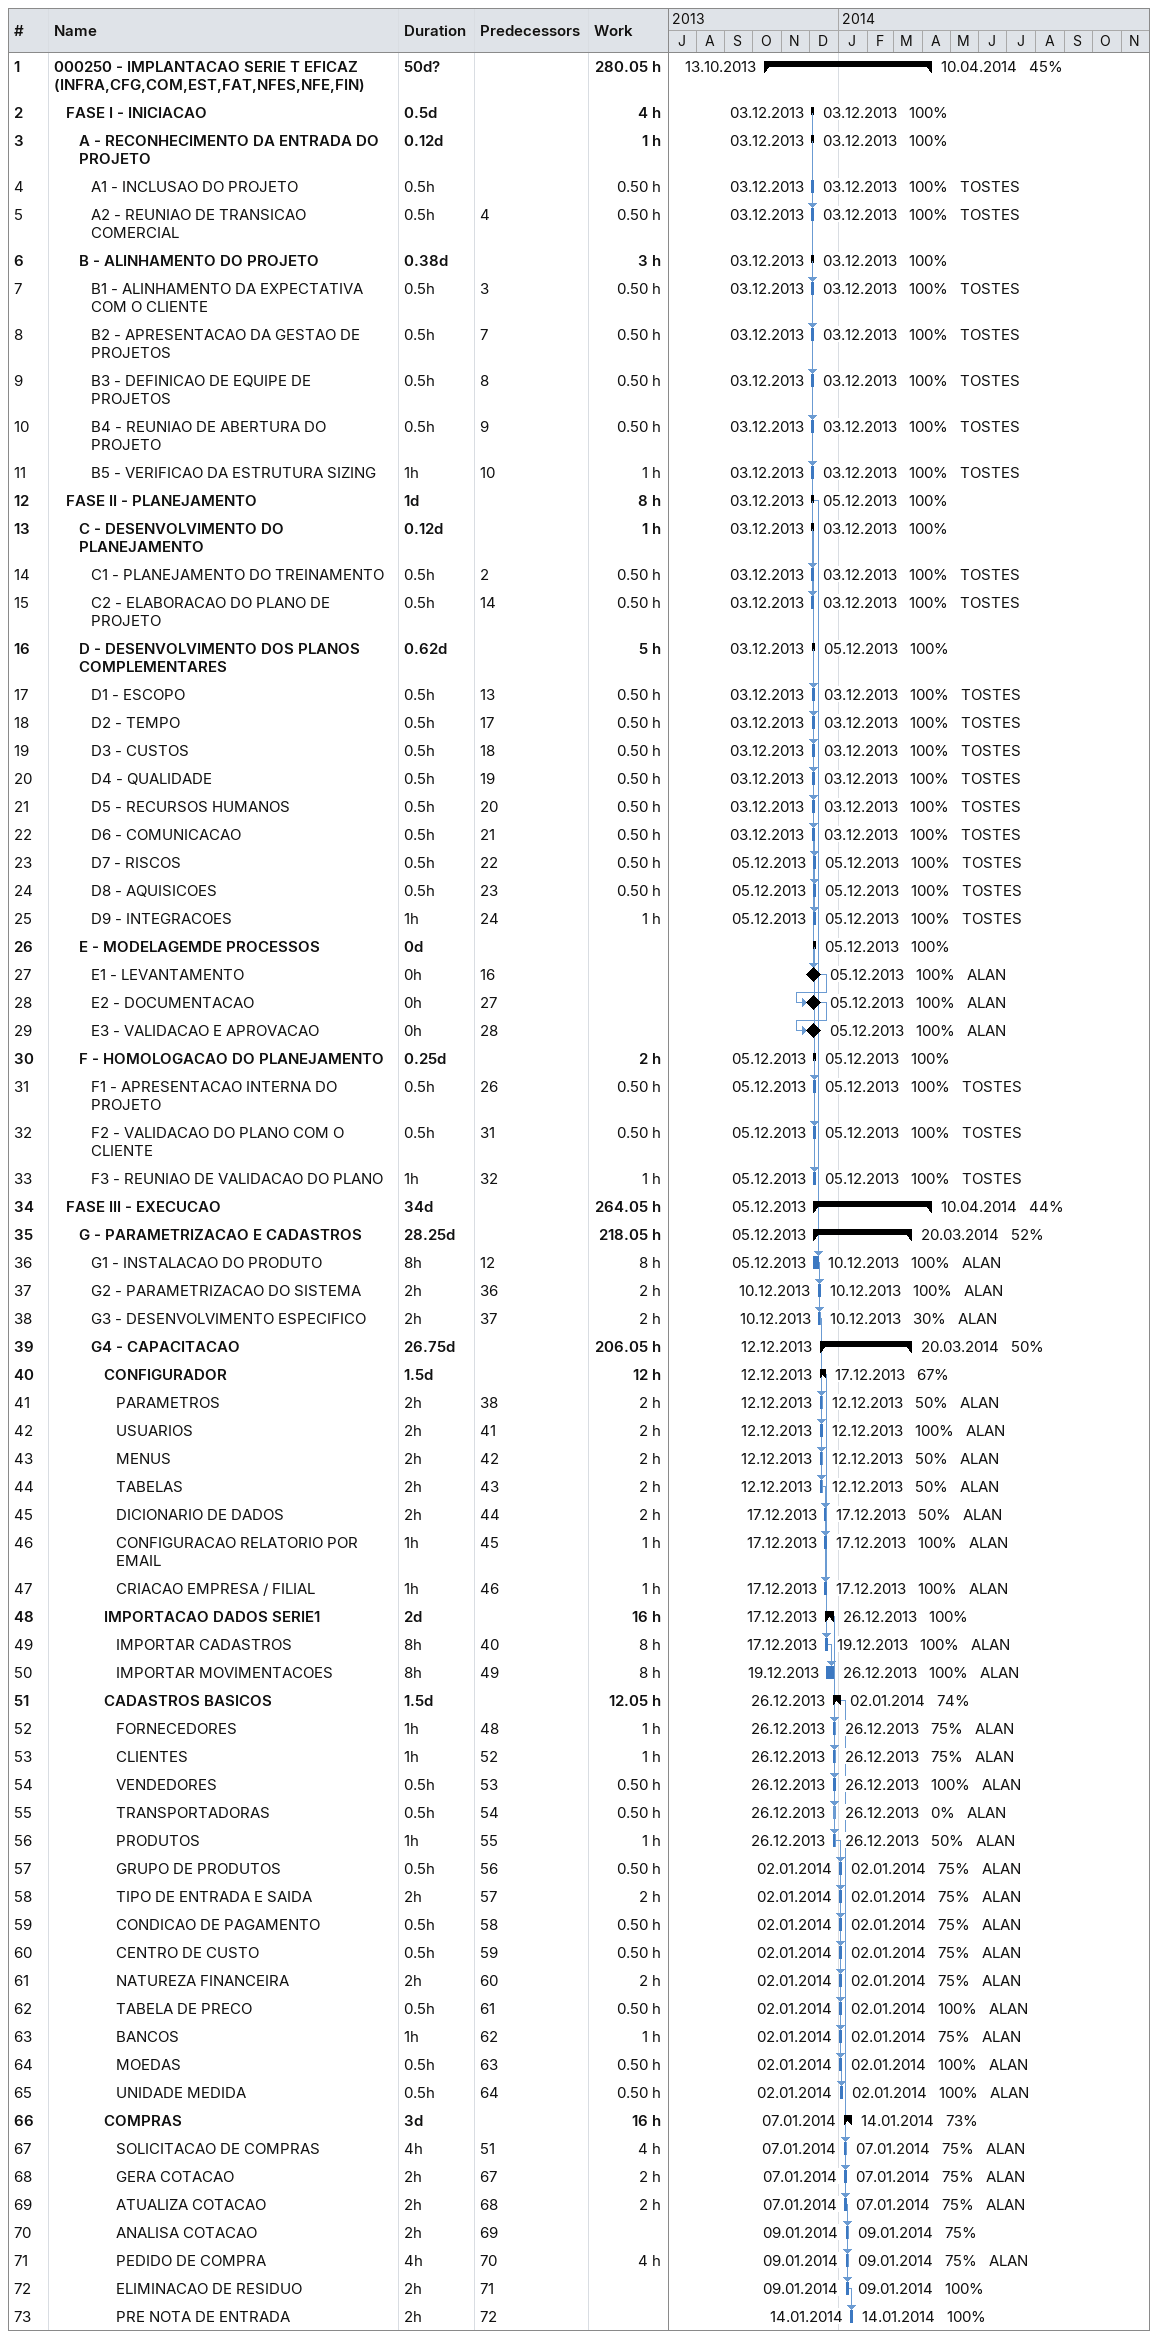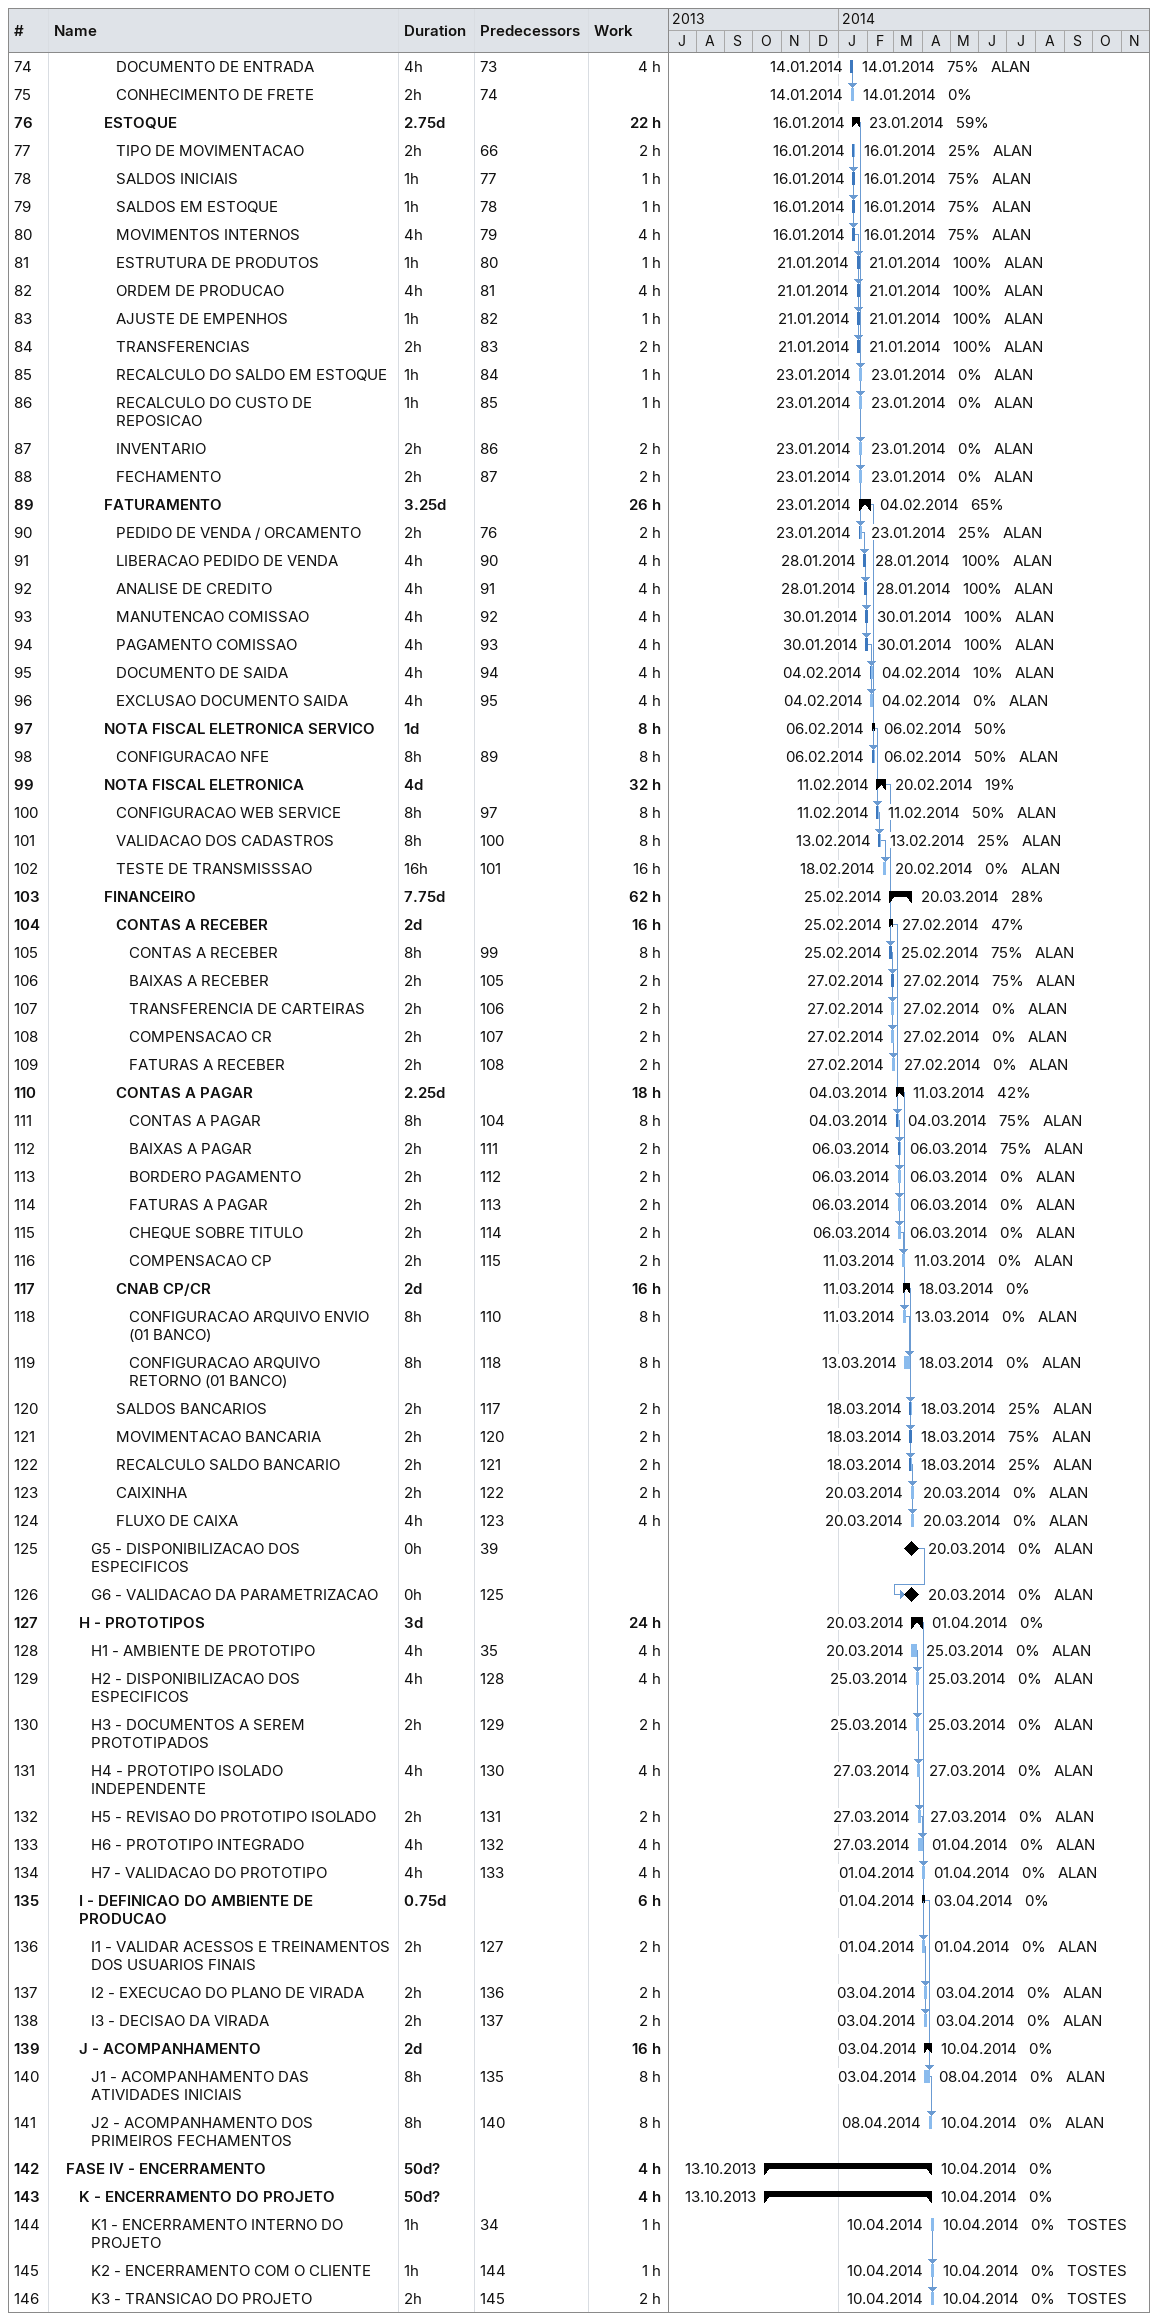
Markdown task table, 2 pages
| ID | Level | Task | Duration | Start | Finish | Predecessors | Resources | % complete | Work (h) |
|---|---|---|---|---|---|---|---|---|---|
| 1 | 1 | **000250 - IMPLANTACAO SERIE T EFICAZ (INFRA,CFG,COM,EST,FAT,NFES,NFE,FIN)** | 50d? | 2013-10-13 | 2014-04-10 |  |  | 45 | 280.05 |
| 2 | 2 | **FASE I - INICIACAO** | 0.5d | 2013-12-03 | 2013-12-03 |  |  | 100 | 4 |
| 3 | 3 | **A - RECONHECIMENTO DA ENTRADA DO PROJETO** | 0.12d | 2013-12-03 | 2013-12-03 |  |  | 100 | 1 |
| 4 | 4 | A1 - INCLUSAO DO PROJETO | 0.5h | 2013-12-03 | 2013-12-03 |  | TOSTES | 100 | 0.50 |
| 5 | 4 | A2 - REUNIAO DE TRANSICAO COMERCIAL | 0.5h | 2013-12-03 | 2013-12-03 | 4 | TOSTES | 100 | 0.50 |
| 6 | 3 | **B - ALINHAMENTO DO PROJETO** | 0.38d | 2013-12-03 | 2013-12-03 |  |  | 100 | 3 |
| 7 | 4 | B1 - ALINHAMENTO DA EXPECTATIVA COM O CLIENTE | 0.5h | 2013-12-03 | 2013-12-03 | 3 | TOSTES | 100 | 0.50 |
| 8 | 4 | B2 - APRESENTACAO DA GESTAO DE PROJETOS | 0.5h | 2013-12-03 | 2013-12-03 | 7 | TOSTES | 100 | 0.50 |
| 9 | 4 | B3 - DEFINICAO DE EQUIPE DE PROJETOS | 0.5h | 2013-12-03 | 2013-12-03 | 8 | TOSTES | 100 | 0.50 |
| 10 | 4 | B4 - REUNIAO DE ABERTURA DO PROJETO | 0.5h | 2013-12-03 | 2013-12-03 | 9 | TOSTES | 100 | 0.50 |
| 11 | 4 | B5 - VERIFICAO DA ESTRUTURA SIZING | 1h | 2013-12-03 | 2013-12-03 | 10 | TOSTES | 100 | 1 |
| 12 | 2 | **FASE II - PLANEJAMENTO** | 1d | 2013-12-03 | 2013-12-05 |  |  | 100 | 8 |
| 13 | 3 | **C - DESENVOLVIMENTO DO PLANEJAMENTO** | 0.12d | 2013-12-03 | 2013-12-03 |  |  | 100 | 1 |
| 14 | 4 | C1 - PLANEJAMENTO DO TREINAMENTO | 0.5h | 2013-12-03 | 2013-12-03 | 2 | TOSTES | 100 | 0.50 |
| 15 | 4 | C2 - ELABORACAO DO PLANO DE PROJETO | 0.5h | 2013-12-03 | 2013-12-03 | 14 | TOSTES | 100 | 0.50 |
| 16 | 3 | **D - DESENVOLVIMENTO DOS PLANOS COMPLEMENTARES** | 0.62d | 2013-12-03 | 2013-12-05 |  |  | 100 | 5 |
| 17 | 4 | D1 - ESCOPO | 0.5h | 2013-12-03 | 2013-12-03 | 13 | TOSTES | 100 | 0.50 |
| 18 | 4 | D2 - TEMPO | 0.5h | 2013-12-03 | 2013-12-03 | 17 | TOSTES | 100 | 0.50 |
| 19 | 4 | D3 - CUSTOS | 0.5h | 2013-12-03 | 2013-12-03 | 18 | TOSTES | 100 | 0.50 |
| 20 | 4 | D4 - QUALIDADE | 0.5h | 2013-12-03 | 2013-12-03 | 19 | TOSTES | 100 | 0.50 |
| 21 | 4 | D5 - RECURSOS HUMANOS | 0.5h | 2013-12-03 | 2013-12-03 | 20 | TOSTES | 100 | 0.50 |
| 22 | 4 | D6 - COMUNICACAO | 0.5h | 2013-12-03 | 2013-12-03 | 21 | TOSTES | 100 | 0.50 |
| 23 | 4 | D7 - RISCOS | 0.5h | 2013-12-05 | 2013-12-05 | 22 | TOSTES | 100 | 0.50 |
| 24 | 4 | D8 - AQUISICOES | 0.5h | 2013-12-05 | 2013-12-05 | 23 | TOSTES | 100 | 0.50 |
| 25 | 4 | D9 - INTEGRACOES | 1h | 2013-12-05 | 2013-12-05 | 24 | TOSTES | 100 | 1 |
| 26 | 3 | **E - MODELAGEMDE PROCESSOS** | 0d | 2013-12-05 | 2013-12-05 |  |  | 100 |  |
| 27 | 4 | E1 - LEVANTAMENTO | 0h | 2013-12-05 | 2013-12-05 | 16 | ALAN | 100 |  |
| 28 | 4 | E2 - DOCUMENTACAO | 0h | 2013-12-05 | 2013-12-05 | 27 | ALAN | 100 |  |
| 29 | 4 | E3 - VALIDACAO E APROVACAO | 0h | 2013-12-05 | 2013-12-05 | 28 | ALAN | 100 |  |
| 30 | 3 | **F - HOMOLOGACAO DO PLANEJAMENTO** | 0.25d | 2013-12-05 | 2013-12-05 |  |  | 100 | 2 |
| 31 | 4 | F1 - APRESENTACAO INTERNA DO PROJETO | 0.5h | 2013-12-05 | 2013-12-05 | 26 | TOSTES | 100 | 0.50 |
| 32 | 4 | F2 - VALIDACAO DO PLANO COM O CLIENTE | 0.5h | 2013-12-05 | 2013-12-05 | 31 | TOSTES | 100 | 0.50 |
| 33 | 4 | F3 - REUNIAO DE VALIDACAO DO PLANO | 1h | 2013-12-05 | 2013-12-05 | 32 | TOSTES | 100 | 1 |
| 34 | 2 | **FASE III - EXECUCAO** | 34d | 2013-12-05 | 2014-04-10 |  |  | 44 | 264.05 |
| 35 | 3 | **G - PARAMETRIZACAO E CADASTROS** | 28.25d | 2013-12-05 | 2014-03-20 |  |  | 52 | 218.05 |
| 36 | 4 | G1 - INSTALACAO DO PRODUTO | 8h | 2013-12-05 | 2013-12-10 | 12 | ALAN | 100 | 8 |
| 37 | 4 | G2 - PARAMETRIZACAO DO SISTEMA | 2h | 2013-12-10 | 2013-12-10 | 36 | ALAN | 100 | 2 |
| 38 | 4 | G3 - DESENVOLVIMENTO ESPECIFICO | 2h | 2013-12-10 | 2013-12-10 | 37 | ALAN | 30 | 2 |
| 39 | 4 | **G4 - CAPACITACAO** | 26.75d | 2013-12-12 | 2014-03-20 |  |  | 50 | 206.05 |
| 40 | 5 | **CONFIGURADOR** | 1.5d | 2013-12-12 | 2013-12-17 |  |  | 67 | 12 |
| 41 | 6 | PARAMETROS | 2h | 2013-12-12 | 2013-12-12 | 38 | ALAN | 50 | 2 |
| 42 | 6 | USUARIOS | 2h | 2013-12-12 | 2013-12-12 | 41 | ALAN | 100 | 2 |
| 43 | 6 | MENUS | 2h | 2013-12-12 | 2013-12-12 | 42 | ALAN | 50 | 2 |
| 44 | 6 | TABELAS | 2h | 2013-12-12 | 2013-12-12 | 43 | ALAN | 50 | 2 |
| 45 | 6 | DICIONARIO DE DADOS | 2h | 2013-12-17 | 2013-12-17 | 44 | ALAN | 50 | 2 |
| 46 | 6 | CONFIGURACAO RELATORIO POR EMAIL | 1h | 2013-12-17 | 2013-12-17 | 45 | ALAN | 100 | 1 |
| 47 | 6 | CRIACAO EMPRESA / FILIAL | 1h | 2013-12-17 | 2013-12-17 | 46 | ALAN | 100 | 1 |
| 48 | 5 | **IMPORTACAO DADOS SERIE1** | 2d | 2013-12-17 | 2013-12-26 |  |  | 100 | 16 |
| 49 | 6 | IMPORTAR CADASTROS | 8h | 2013-12-17 | 2013-12-19 | 40 | ALAN | 100 | 8 |
| 50 | 6 | IMPORTAR MOVIMENTACOES | 8h | 2013-12-19 | 2013-12-26 | 49 | ALAN | 100 | 8 |
| 51 | 5 | **CADASTROS BASICOS** | 1.5d | 2013-12-26 | 2014-01-02 |  |  | 74 | 12.05 |
| 52 | 6 | FORNECEDORES | 1h | 2013-12-26 | 2013-12-26 | 48 | ALAN | 75 | 1 |
| 53 | 6 | CLIENTES | 1h | 2013-12-26 | 2013-12-26 | 52 | ALAN | 75 | 1 |
| 54 | 6 | VENDEDORES | 0.5h | 2013-12-26 | 2013-12-26 | 53 | ALAN | 100 | 0.50 |
| 55 | 6 | TRANSPORTADORAS | 0.5h | 2013-12-26 | 2013-12-26 | 54 | ALAN | 0 | 0.50 |
| 56 | 6 | PRODUTOS | 1h | 2013-12-26 | 2013-12-26 | 55 | ALAN | 50 | 1 |
| 57 | 6 | GRUPO DE PRODUTOS | 0.5h | 2014-01-02 | 2014-01-02 | 56 | ALAN | 75 | 0.50 |
| 58 | 6 | TIPO DE ENTRADA E SAIDA | 2h | 2014-01-02 | 2014-01-02 | 57 | ALAN | 75 | 2 |
| 59 | 6 | CONDICAO DE PAGAMENTO | 0.5h | 2014-01-02 | 2014-01-02 | 58 | ALAN | 75 | 0.50 |
| 60 | 6 | CENTRO DE CUSTO | 0.5h | 2014-01-02 | 2014-01-02 | 59 | ALAN | 75 | 0.50 |
| 61 | 6 | NATUREZA FINANCEIRA | 2h | 2014-01-02 | 2014-01-02 | 60 | ALAN | 75 | 2 |
| 62 | 6 | TABELA DE PRECO | 0.5h | 2014-01-02 | 2014-01-02 | 61 | ALAN | 100 | 0.50 |
| 63 | 6 | BANCOS | 1h | 2014-01-02 | 2014-01-02 | 62 | ALAN | 75 | 1 |
| 64 | 6 | MOEDAS | 0.5h | 2014-01-02 | 2014-01-02 | 63 | ALAN | 100 | 0.50 |
| 65 | 6 | UNIDADE MEDIDA | 0.5h | 2014-01-02 | 2014-01-02 | 64 | ALAN | 100 | 0.50 |
| 66 | 5 | **COMPRAS** | 3d | 2014-01-07 | 2014-01-14 |  |  | 73 | 16 |
| 67 | 6 | SOLICITACAO DE COMPRAS | 4h | 2014-01-07 | 2014-01-07 | 51 | ALAN | 75 | 4 |
| 68 | 6 | GERA COTACAO | 2h | 2014-01-07 | 2014-01-07 | 67 | ALAN | 75 | 2 |
| 69 | 6 | ATUALIZA COTACAO | 2h | 2014-01-07 | 2014-01-07 | 68 | ALAN | 75 | 2 |
| 70 | 6 | ANALISA COTACAO | 2h | 2014-01-09 | 2014-01-09 | 69 |  | 75 |  |
| 71 | 6 | PEDIDO DE COMPRA | 4h | 2014-01-09 | 2014-01-09 | 70 | ALAN | 75 | 4 |
| 72 | 6 | ELIMINACAO DE RESIDUO | 2h | 2014-01-09 | 2014-01-09 | 71 |  | 100 |  |
| 73 | 6 | PRE NOTA DE ENTRADA | 2h | 2014-01-14 | 2014-01-14 | 72 |  | 100 |  |
| 74 | 6 | DOCUMENTO DE ENTRADA | 4h | 2014-01-14 | 2014-01-14 | 73 | ALAN | 75 | 4 |
| 75 | 6 | CONHECIMENTO DE FRETE | 2h | 2014-01-14 | 2014-01-14 | 74 |  | 0 |  |
| 76 | 5 | **ESTOQUE** | 2.75d | 2014-01-16 | 2014-01-23 |  |  | 59 | 22 |
| 77 | 6 | TIPO DE MOVIMENTACAO | 2h | 2014-01-16 | 2014-01-16 | 66 | ALAN | 25 | 2 |
| 78 | 6 | SALDOS INICIAIS | 1h | 2014-01-16 | 2014-01-16 | 77 | ALAN | 75 | 1 |
| 79 | 6 | SALDOS EM ESTOQUE | 1h | 2014-01-16 | 2014-01-16 | 78 | ALAN | 75 | 1 |
| 80 | 6 | MOVIMENTOS INTERNOS | 4h | 2014-01-16 | 2014-01-16 | 79 | ALAN | 75 | 4 |
| 81 | 6 | ESTRUTURA DE PRODUTOS | 1h | 2014-01-21 | 2014-01-21 | 80 | ALAN | 100 | 1 |
| 82 | 6 | ORDEM DE PRODUCAO | 4h | 2014-01-21 | 2014-01-21 | 81 | ALAN | 100 | 4 |
| 83 | 6 | AJUSTE DE EMPENHOS | 1h | 2014-01-21 | 2014-01-21 | 82 | ALAN | 100 | 1 |
| 84 | 6 | TRANSFERENCIAS | 2h | 2014-01-21 | 2014-01-21 | 83 | ALAN | 100 | 2 |
| 85 | 6 | RECALCULO DO SALDO EM ESTOQUE | 1h | 2014-01-23 | 2014-01-23 | 84 | ALAN | 0 | 1 |
| 86 | 6 | RECALCULO DO CUSTO DE REPOSICAO | 1h | 2014-01-23 | 2014-01-23 | 85 | ALAN | 0 | 1 |
| 87 | 6 | INVENTARIO | 2h | 2014-01-23 | 2014-01-23 | 86 | ALAN | 0 | 2 |
| 88 | 6 | FECHAMENTO | 2h | 2014-01-23 | 2014-01-23 | 87 | ALAN | 0 | 2 |
| 89 | 5 | **FATURAMENTO** | 3.25d | 2014-01-23 | 2014-02-04 |  |  | 65 | 26 |
| 90 | 6 | PEDIDO DE VENDA / ORCAMENTO | 2h | 2014-01-23 | 2014-01-23 | 76 | ALAN | 25 | 2 |
| 91 | 6 | LIBERACAO PEDIDO DE VENDA | 4h | 2014-01-28 | 2014-01-28 | 90 | ALAN | 100 | 4 |
| 92 | 6 | ANALISE DE CREDITO | 4h | 2014-01-28 | 2014-01-28 | 91 | ALAN | 100 | 4 |
| 93 | 6 | MANUTENCAO COMISSAO | 4h | 2014-01-30 | 2014-01-30 | 92 | ALAN | 100 | 4 |
| 94 | 6 | PAGAMENTO COMISSAO | 4h | 2014-01-30 | 2014-01-30 | 93 | ALAN | 100 | 4 |
| 95 | 6 | DOCUMENTO DE SAIDA | 4h | 2014-02-04 | 2014-02-04 | 94 | ALAN | 10 | 4 |
| 96 | 6 | EXCLUSAO DOCUMENTO SAIDA | 4h | 2014-02-04 | 2014-02-04 | 95 | ALAN | 0 | 4 |
| 97 | 5 | **NOTA FISCAL ELETRONICA SERVICO** | 1d | 2014-02-06 | 2014-02-06 |  |  | 50 | 8 |
| 98 | 6 | CONFIGURACAO NFE | 8h | 2014-02-06 | 2014-02-06 | 89 | ALAN | 50 | 8 |
| 99 | 5 | **NOTA FISCAL ELETRONICA** | 4d | 2014-02-11 | 2014-02-20 |  |  | 19 | 32 |
| 100 | 6 | CONFIGURACAO WEB SERVICE | 8h | 2014-02-11 | 2014-02-11 | 97 | ALAN | 50 | 8 |
| 101 | 6 | VALIDACAO DOS CADASTROS | 8h | 2014-02-13 | 2014-02-13 | 100 | ALAN | 25 | 8 |
| 102 | 6 | TESTE DE TRANSMISSSAO | 16h | 2014-02-18 | 2014-02-20 | 101 | ALAN | 0 | 16 |
| 103 | 5 | **FINANCEIRO** | 7.75d | 2014-02-25 | 2014-03-20 |  |  | 28 | 62 |
| 104 | 6 | **CONTAS A RECEBER** | 2d | 2014-02-25 | 2014-02-27 |  |  | 47 | 16 |
| 105 | 7 | CONTAS A RECEBER | 8h | 2014-02-25 | 2014-02-25 | 99 | ALAN | 75 | 8 |
| 106 | 7 | BAIXAS A RECEBER | 2h | 2014-02-27 | 2014-02-27 | 105 | ALAN | 75 | 2 |
| 107 | 7 | TRANSFERENCIA DE CARTEIRAS | 2h | 2014-02-27 | 2014-02-27 | 106 | ALAN | 0 | 2 |
| 108 | 7 | COMPENSACAO CR | 2h | 2014-02-27 | 2014-02-27 | 107 | ALAN | 0 | 2 |
| 109 | 7 | FATURAS A RECEBER | 2h | 2014-02-27 | 2014-02-27 | 108 | ALAN | 0 | 2 |
| 110 | 6 | **CONTAS A PAGAR** | 2.25d | 2014-03-04 | 2014-03-11 |  |  | 42 | 18 |
| 111 | 7 | CONTAS A PAGAR | 8h | 2014-03-04 | 2014-03-04 | 104 | ALAN | 75 | 8 |
| 112 | 7 | BAIXAS A PAGAR | 2h | 2014-03-06 | 2014-03-06 | 111 | ALAN | 75 | 2 |
| 113 | 7 | BORDERO PAGAMENTO | 2h | 2014-03-06 | 2014-03-06 | 112 | ALAN | 0 | 2 |
| 114 | 7 | FATURAS A PAGAR | 2h | 2014-03-06 | 2014-03-06 | 113 | ALAN | 0 | 2 |
| 115 | 7 | CHEQUE SOBRE TITULO | 2h | 2014-03-06 | 2014-03-06 | 114 | ALAN | 0 | 2 |
| 116 | 7 | COMPENSACAO CP | 2h | 2014-03-11 | 2014-03-11 | 115 | ALAN | 0 | 2 |
| 117 | 6 | **CNAB CP/CR** | 2d | 2014-03-11 | 2014-03-18 |  |  | 0 | 16 |
| 118 | 7 | CONFIGURACAO ARQUIVO ENVIO (01 BANCO) | 8h | 2014-03-11 | 2014-03-13 | 110 | ALAN | 0 | 8 |
| 119 | 7 | CONFIGURACAO ARQUIVO RETORNO (01 BANCO) | 8h | 2014-03-13 | 2014-03-18 | 118 | ALAN | 0 | 8 |
| 120 | 6 | SALDOS BANCARIOS | 2h | 2014-03-18 | 2014-03-18 | 117 | ALAN | 25 | 2 |
| 121 | 6 | MOVIMENTACAO BANCARIA | 2h | 2014-03-18 | 2014-03-18 | 120 | ALAN | 75 | 2 |
| 122 | 6 | RECALCULO SALDO BANCARIO | 2h | 2014-03-18 | 2014-03-18 | 121 | ALAN | 25 | 2 |
| 123 | 6 | CAIXINHA | 2h | 2014-03-20 | 2014-03-20 | 122 | ALAN | 0 | 2 |
| 124 | 6 | FLUXO DE CAIXA | 4h | 2014-03-20 | 2014-03-20 | 123 | ALAN | 0 | 4 |
| 125 | 4 | G5 - DISPONIBILIZACAO DOS ESPECIFICOS | 0h | 2014-03-20 | 2014-03-20 | 39 | ALAN | 0 |  |
| 126 | 4 | G6 - VALIDACAO DA PARAMETRIZACAO | 0h | 2014-03-20 | 2014-03-20 | 125 | ALAN | 0 |  |
| 127 | 3 | **H - PROTOTIPOS** | 3d | 2014-03-20 | 2014-04-01 |  |  | 0 | 24 |
| 128 | 4 | H1 - AMBIENTE DE PROTOTIPO | 4h | 2014-03-20 | 2014-03-25 | 35 | ALAN | 0 | 4 |
| 129 | 4 | H2 - DISPONIBILIZACAO DOS ESPECIFICOS | 4h | 2014-03-25 | 2014-03-25 | 128 | ALAN | 0 | 4 |
| 130 | 4 | H3 - DOCUMENTOS A SEREM PROTOTIPADOS | 2h | 2014-03-25 | 2014-03-25 | 129 | ALAN | 0 | 2 |
| 131 | 4 | H4 - PROTOTIPO ISOLADO INDEPENDENTE | 4h | 2014-03-27 | 2014-03-27 | 130 | ALAN | 0 | 4 |
| 132 | 4 | H5 - REVISAO DO PROTOTIPO ISOLADO | 2h | 2014-03-27 | 2014-03-27 | 131 | ALAN | 0 | 2 |
| 133 | 4 | H6 - PROTOTIPO INTEGRADO | 4h | 2014-03-27 | 2014-04-01 | 132 | ALAN | 0 | 4 |
| 134 | 4 | H7 - VALIDACAO DO PROTOTIPO | 4h | 2014-04-01 | 2014-04-01 | 133 | ALAN | 0 | 4 |
| 135 | 3 | **I - DEFINICAO DO AMBIENTE DE PRODUCAO** | 0.75d | 2014-04-01 | 2014-04-03 |  |  | 0 | 6 |
| 136 | 4 | I1 - VALIDAR ACESSOS E TREINAMENTOS DOS USUARIOS FINAIS | 2h | 2014-04-01 | 2014-04-01 | 127 | ALAN | 0 | 2 |
| 137 | 4 | I2 - EXECUCAO DO PLANO DE VIRADA | 2h | 2014-04-03 | 2014-04-03 | 136 | ALAN | 0 | 2 |
| 138 | 4 | I3 - DECISAO DA VIRADA | 2h | 2014-04-03 | 2014-04-03 | 137 | ALAN | 0 | 2 |
| 139 | 3 | **J - ACOMPANHAMENTO** | 2d | 2014-04-03 | 2014-04-10 |  |  | 0 | 16 |
| 140 | 4 | J1 - ACOMPANHAMENTO DAS ATIVIDADES INICIAIS | 8h | 2014-04-03 | 2014-04-08 | 135 | ALAN | 0 | 8 |
| 141 | 4 | J2 - ACOMPANHAMENTO DOS PRIMEIROS FECHAMENTOS | 8h | 2014-04-08 | 2014-04-10 | 140 | ALAN | 0 | 8 |
| 142 | 2 | **FASE IV - ENCERRAMENTO** | 50d? | 2013-10-13 | 2014-04-10 |  |  | 0 | 4 |
| 143 | 3 | **K - ENCERRAMENTO DO PROJETO** | 50d? | 2013-10-13 | 2014-04-10 |  |  | 0 | 4 |
| 144 | 4 | K1 - ENCERRAMENTO INTERNO DO PROJETO | 1h | 2014-04-10 | 2014-04-10 | 34 | TOSTES | 0 | 1 |
| 145 | 4 | K2 - ENCERRAMENTO COM O CLIENTE | 1h | 2014-04-10 | 2014-04-10 | 144 | TOSTES | 0 | 1 |
| 146 | 4 | K3 - TRANSICAO DO PROJETO | 2h | 2014-04-10 | 2014-04-10 | 145 | TOSTES | 0 | 2 |
